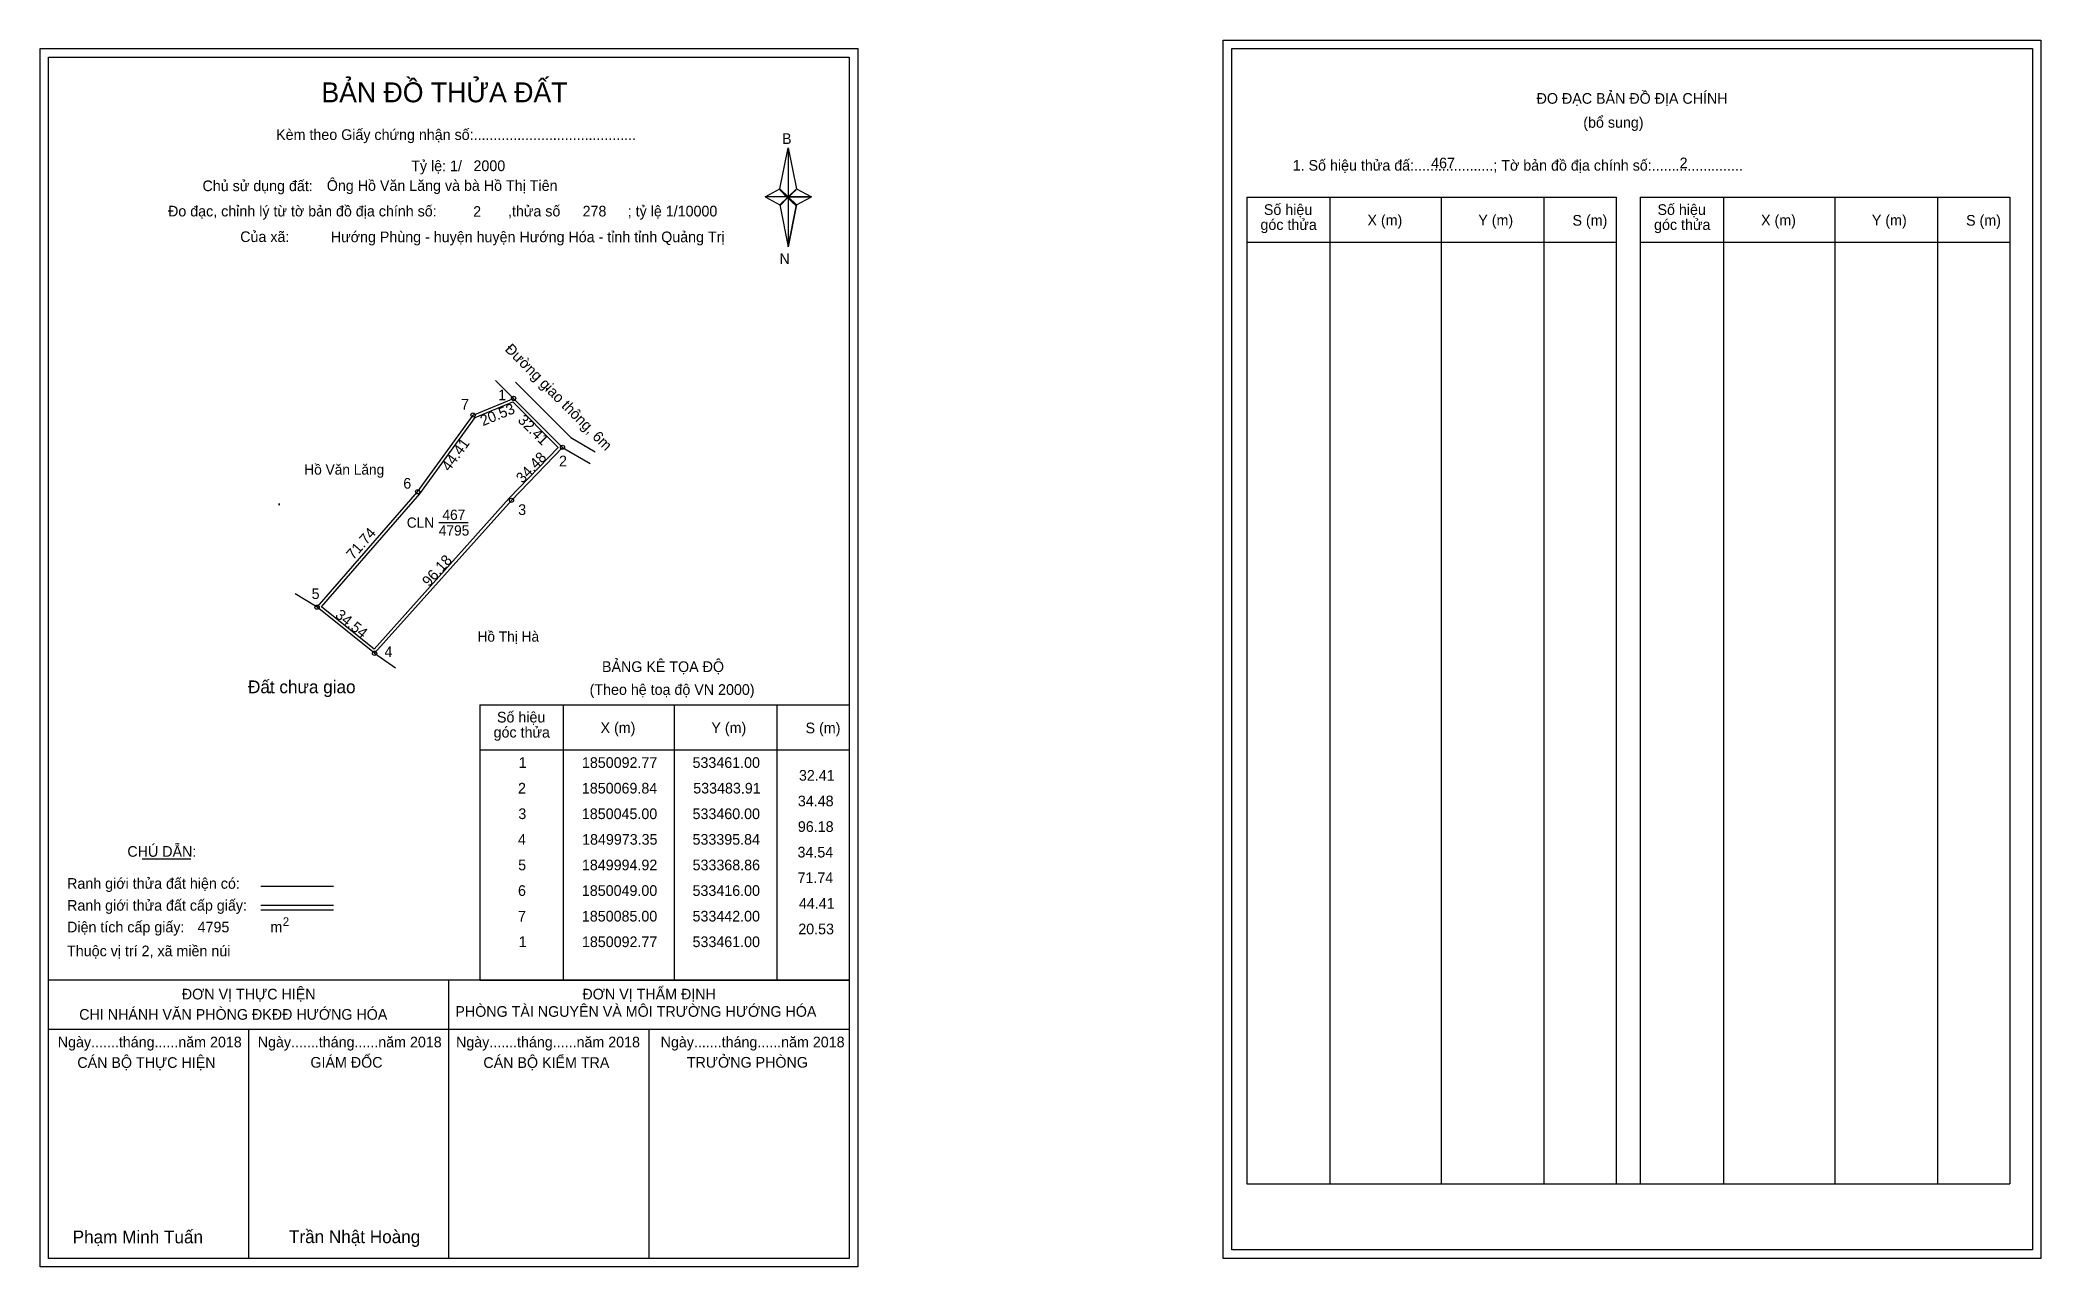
# Model space of a CAD drawing. Extents: x 533239 to 534177, y 1849686 to 1850261.
import ezdxf

# ---------------------------------------------------------------- set-up
doc = ezdxf.new("R2010")
doc.units = 0
for name, color, linetype in [('Level 1', 7, 'Continuous'), ('Level 10', 7, 'Continuous'), ('Level 11', 7, 'Continuous'), ('Level 13', 7, 'Continuous'), ('Level 27', 7, 'Continuous'), ('Level 3', 7, 'Continuous'), ('Level 36', 7, 'Continuous'), ('Level 49', 7, 'Continuous'), ('Level 53', 7, 'Continuous'), ('Level 55', 7, 'Continuous'), ('Level 6', 7, 'Continuous'), ('Level 60', 7, 'Continuous'), ('Level 63', 7, 'Continuous'), ('Level 9', 7, 'Continuous')]:
    doc.layers.add(name, color=color, linetype=linetype)

msp = doc.modelspace()

# ---------------------------------------------------------------- linework, layer by layer
at = {"layer": 'Level 1'}
for p, q in [((533242.98, 1850252.79), (533242.98, 1850252.79)), ((533797.62, 1850256.79), (533797.62, 1850256.79)), ((533585.82, 1850191.02), (533589.76, 1850210.3)), ((533589.76, 1850210.3), (533589.76, 1850187.25)), ((533589.76, 1850210.3), (533593.69, 1850191.02)), ((533578.93, 1850187.25), (533585.82, 1850191.02)), ((533585.82, 1850191.02), (533589.76, 1850187.25)), ((533589.46, 1850186.82), (533585.82, 1850190.58)), ((533589.76, 1850187.25), (533585.82, 1850183.57)), ((533589.46, 1850186.82), (533585.82, 1850183.13)), ((533585.82, 1850183.13), (533589.46, 1850186.82)), ((533585.82, 1850183.57), (533589.76, 1850163.85)), ((533593.4, 1850190.58), (533589.46, 1850186.82)), ((533589.46, 1850186.82), (533593.4, 1850190.58)), ((533593.4, 1850183.13), (533589.46, 1850186.82)), ((533593.69, 1850191.02), (533589.76, 1850187.25)), ((533589.76, 1850187.25), (533589.76, 1850163.85)), ((533589.76, 1850187.25), (533600.58, 1850187.25)), ((533589.76, 1850187.25), (533593.69, 1850183.57)), ((533593.69, 1850183.57), (533589.76, 1850163.85)), ((533593.69, 1850183.57), (533600.58, 1850187.25)), ((533804.69, 1850187.08), (533977.89, 1850187.08)), ((533843.87, 1849724.55), (533843.87, 1850187.08)), ((533896.01, 1849724.55), (533896.01, 1850187.08)), ((533943.96, 1850187.08), (533943.96, 1849724.55)), ((533977.89, 1850187.08), (533977.89, 1849724.55)), ((533989.2, 1850187.08), (534162.41, 1850187.08)), ((534028.38, 1849724.55), (534028.38, 1850187.08)), ((534080.53, 1849724.55), (534080.53, 1850187.08)), ((534128.47, 1850187.08), (534128.47, 1849724.55)), ((534162.41, 1850187.08), (534162.41, 1849724.55)), ((533804.69, 1850166.02), (533977.89, 1850166.02)), ((533989.2, 1850166.02), (534162.41, 1850166.02)), ((533445.17, 1849949.13), (533618.37, 1849949.13)), ((533484.35, 1849820.08), (533484.35, 1849949.13)), ((533536.49, 1849820.08), (533536.49, 1849949.13)), ((533584.43, 1849949.13), (533584.43, 1849820.08)), ((533445.17, 1849928.08), (533618.37, 1849928.08)), ((533286.81, 1849876.92), (533309.62, 1849876.92)), ((533342.54, 1849864.11), (533376.57, 1849864.11)), ((533342.54, 1849855.21), (533376.57, 1849855.21)), ((533342.54, 1849853.02), (533376.57, 1849853.02)), ((533456.63, 1849820.08), (533242.97, 1849820.08)), ((533618.37, 1849820.08), (533408.69, 1849820.08)), ((533430.67, 1849689.64), (533430.67, 1849820.08)), ((533445.17, 1849820.08), (533618.37, 1849820.08)), ((533618.37, 1849796.98), (533242.97, 1849796.98)), ((533336.82, 1849689.64), (533336.82, 1849796.98)), ((533524.52, 1849689.64), (533524.52, 1849796.98)), ((533804.69, 1849724.55), (534162.41, 1849724.55)), ((533618.37, 1849689.64), (533618.37, 1849689.64)), ((534173.02, 1849693.64), (534173.02, 1849693.64))]:
    msp.add_line(p, q, dxfattribs=at)
for points in [[(533585.82, 1850191.02), (533589.76, 1850210.3), (533589.76, 1850187.25)], [(533578.93, 1850187.25), (533585.82, 1850183.57), (533589.76, 1850187.25)], [(533589.76, 1850187.25), (533593.69, 1850191.02), (533600.58, 1850187.25)], [(533589.76, 1850187.25), (533589.76, 1850163.85), (533593.69, 1850183.57)]]:
    msp.add_lwpolyline(points, close=True, dxfattribs=at)
at = {"layer": 'Level 10'}
for p, q in [((533461.86, 1850100.38), (533487.85, 1850074.4)), ((533487.85, 1850074.4), (533499.19, 1850067.78))]:
    msp.add_line(p, q, dxfattribs=at)
for points in [[(533461, 1850092.77), (533483.91, 1850069.84), (533460, 1850045), (533395.84, 1849973.35), (533368.86, 1849994.92), (533416, 1850049), (533442, 1850085)], [(533460.67, 1850091.12), (533481.95, 1850069.82), (533458.97, 1850045.95), (533395.68, 1849975.27), (533370.88, 1849995.1), (533417.1, 1850048.13), (533442.9, 1850083.86)]]:
    msp.add_lwpolyline(points, close=True, dxfattribs=at)
at = {"layer": 'Level 11'}
for centre in [(533461, 1850092.77), (533461, 1850092.77), (533442, 1850085), (533483.91, 1850069.84), (533416, 1850049), (533460, 1850045), (533368.86, 1849994.92), (533395.84, 1849973.35)]:
    msp.add_circle(centre, 1, dxfattribs=at)
at = {"layer": 'Level 27'}
for p, q in [((533461, 1850092.77), (533452.51, 1850101.26)), ((533483.91, 1850069.84), (533496.81, 1850062.22)), ((533368.86, 1849994.92), (533358.66, 1850001.24)), ((533395.84, 1849973.35), (533405.64, 1849966.42))]:
    msp.add_line(p, q, dxfattribs=at)
at = {"layer": 'Level 3'}
for p, q in [((533804.69, 1850187.08), (533804.69, 1849724.55)), ((533989.2, 1850187.08), (533989.2, 1849724.55)), ((533445.17, 1849949.13), (533445.17, 1849820.08))]:
    msp.add_line(p, q, dxfattribs=at)
at = {"layer": 'Level 63'}
for points in [[(533793.63, 1850260.79), (534177.03, 1850260.79), (534177.03, 1849689.64), (533793.63, 1849689.64)], [(533238.97, 1850256.79), (533622.37, 1850256.79), (533622.37, 1849685.64), (533238.97, 1849685.64)], [(533242.97, 1850252.79), (533618.37, 1850252.79), (533618.37, 1849689.64), (533242.97, 1849689.64)], [(533797.63, 1850256.79), (534173.03, 1850256.79), (534173.03, 1849693.64), (533797.63, 1849693.64)]]:
    msp.add_lwpolyline(points, close=True, dxfattribs=at)
at = {"layer": 'Level 9'}
msp.add_line((533425.94, 1850034.57), (533439.67, 1850034.57), dxfattribs=at)

# ---------------------------------------------------------------- texts
at = {"layer": 'Level 1'}
for s, height, p in [('BẢN ĐỒ THỬA ĐẤT', 9.3313, (533370.91, 1850231.6)), ('ĐO ĐẠC BẢN ĐỒ ĐỊA CHÍNH', 5, (533940.58, 1850230.91)), ('(bổ sung)', 5, (533962.46, 1850219.67)), ('Kèm theo Giấy chứng nhận số:.........................................', 5, (533349.67, 1850213.94)), ('B', 5, (533586.84, 1850212.06)), ('1. Số hiệu thửa đấ:....................; Tờ bản đồ địa chính số:.......................', 5, (533826.24, 1850199.55)), ('Chủ sử dụng đất:', 5, (533315.15, 1850189.95)), ('Đo đạc, chỉnh lý từ tờ bản đồ địa chính số:                  ,thửa số                 ; tỷ lệ 1/10000', 5, (533298.99, 1850178.09)), ('Số hiệu', 5, (533812.72, 1850178.81)), ('Số hiệu', 5, (533997.24, 1850178.81)), ('góc thửa', 5, (533811.13, 1850171.75)), ('X (m)', 5, (533861.28, 1850173.86)), ('Y (m)', 5, (533913.24, 1850173.86)), ('S (m)', 5, (533957.39, 1850173.76)), ('góc thửa', 5, (533995.65, 1850171.75)), ('X (m)', 5, (534045.8, 1850173.86)), ('Y (m)', 5, (534097.75, 1850173.86)), ('S (m)', 5, (534141.91, 1850173.76)), ('Của xã:', 5, (533332.83, 1850166.09)), ('N', 5, (533585.64, 1850155.72)), ('BẢNG KÊ TỌA ĐỘ', 5, (533502.43, 1849964.54)), ('(Theo hệ toạ độ VN 2000)', 5, (533496.63, 1849953.82)), ('góc thửa', 5, (533451.61, 1849933.81)), ('Số hiệu', 5, (533453.2, 1849940.87)), ('X (m)', 5, (533501.76, 1849935.92)), ('Y (m)', 5, (533553.71, 1849935.92)), ('S (m)', 5, (533597.87, 1849935.82)), ('CHÚ DẪN:', 5, (533279.93, 1849877.93)), ('Ranh giới thửa đất hiện có:', 5, (533251.67, 1849862.93)), ('Ranh giới thửa đất cấp giấy:', 5, (533251.67, 1849852.65)), ('Diện tích cấp giấy:', 5, (533251.67, 1849842.49)), ('m', 5, (533346.98, 1849842.53)), ('2', 4, (533352.78, 1849845.55)), ('Thuộc vị trí 2, xã miền núi', 5, (533251.67, 1849831.29)), ('ĐƠN VỊ THỰC HIỆN', 5, (533305.44, 1849811.05)), ('ĐƠN VỊ THẨM ĐỊNH', 5, (533493.25, 1849811.05)), ('PHÒNG TÀI NGUYÊN VÀ MÔI TRƯỜNG HƯỚNG HÓA', 5, (533433.7, 1849802.91)), ('CHI NHÁNH VĂN PHÒNG ĐKĐĐ HƯỚNG HÓA', 5, (533257.36, 1849801.53)), ('Ngày.......tháng......năm 2018', 5, (533247.31, 1849788.58)), ('Ngày.......tháng......năm 2018', 5, (533341.05, 1849788.58)), ('Ngày.......tháng......năm 2018', 5, (533434, 1849788.58)), ('Ngày.......tháng......năm 2018', 5, (533529.92, 1849788.58)), ('CÁN BỘ THỰC HIỆN', 5, (533256.47, 1849778.95)), ('GIÁM ĐỐC', 5, (533365.74, 1849779.07)), ('CÁN BỘ KIỂM TRA', 5, (533446.82, 1849778.95)), ('TRƯỞNG PHÒNG', 5, (533542.2, 1849779.07)), ('Phạm Minh Tuấn', 6, (533254.29, 1849696.72)), ('Trần Nhật Hoàng', 6, (533355.68, 1849696.82))]:
    msp.add_text(s, height=height, dxfattribs=at).set_placement(p)
at = {"layer": 'Level 11'}
msp.add_text('Tỷ lệ: 1/', height=5, dxfattribs=at).set_placement((533412.99, 1850199.31))
at = {"layer": 'Level 13'}
for s, p in [('CLN', (533410.91, 1850032.17)), ('4795', (533425.94, 1850028.49)), ('467', (533427.64, 1850035.85))]:
    msp.add_text(s, height=4.8, dxfattribs=at).set_placement(p)
at = {"layer": 'Level 36'}
for p in [(533475.47, 1850096.68), (533349.92, 1850042.61), (533345.74, 1849954.58)]:
    msp.add_text('.', height=6, dxfattribs=at).set_placement(p)
at = {"layer": 'Level 49'}
for s, rotation, p in [('Đường giao thông, 6m', 314.975, (533456.61, 1850115.46)), ('20.53', 22.24198, (533446.59, 1850079.75)), ('32.41', 314.975, (533462.59, 1850082.24)), ('44.41', 54.16235, (533430.88, 1850058.22)), ('34.48', 46.09289, (533465.19, 1850052.69)), ('71.74', 48.92226, (533385.85, 1850016.84)), ('96.18', 48.1567, (533421.33, 1850004.21)), ('34.54', 321.35832, (533376.96, 1849990.49))]:
    msp.add_text(s, height=5, rotation=rotation, dxfattribs=at).set_placement(p)
at = {"layer": 'Level 53'}
for s, p in [('1', (533463.36, 1849919.58)), ('1850092.77', (533493.03, 1849919.58)), ('533461.00', (533544.89, 1849919.58)), ('2', (533463.06, 1849907.58)), ('1850069.84', (533493, 1849907.58)), ('533483.91', (533545.21, 1849907.58)), ('32.41', (533594.74, 1849913.58)), ('34.48', (533594.26, 1849901.58)), ('3', (533463.22, 1849895.58)), ('1850045.00', (533493, 1849895.58)), ('533460.00', (533544.89, 1849895.58)), ('96.18', (533594.26, 1849889.58)), ('4', (533463.04, 1849883.58)), ('1849973.35', (533493.11, 1849883.58)), ('533395.84', (533544.88, 1849883.58)), ('5', (533463.15, 1849871.58)), ('1849994.92', (533493.02, 1849871.58)), ('533368.86', (533544.9, 1849871.58)), ('34.54', (533594.09, 1849877.58)), ('6', (533463.05, 1849859.58)), ('1850049.00', (533493, 1849859.58)), ('533416.00', (533544.89, 1849859.58)), ('71.74', (533594.09, 1849865.58)), ('44.41', (533594.74, 1849853.58)), ('7', (533463.07, 1849847.58)), ('1850085.00', (533493, 1849847.58)), ('533442.00', (533544.89, 1849847.58)), ('20.53', (533594.45, 1849841.58)), ('1', (533463.36, 1849835.58)), ('1850092.77', (533493.03, 1849835.58)), ('533461.00', (533544.89, 1849835.58))]:
    msp.add_text(s, height=5, dxfattribs=at).set_placement(p)
at = {"layer": 'Level 55'}
for s, height, p in [('1', 0.8, (533460.78, 1850092.77)), ('0', 0.22, (533460.92, 1850092.55)), ('0', 0.22, (533460.92, 1850092.55)), ('0', 0.22, (533460.92, 1850092.55)), ('7', 0.8, (533441.73, 1850085)), ('0', 0.22, (533441.92, 1850084.78)), ('0', 0.22, (533441.92, 1850084.78)), ('2', 0.8, (533483.64, 1850069.84)), ('470', 0.22, (533483.67, 1850069.62)), ('0', 0.22, (533483.83, 1850069.62)), ('6', 0.8, (533415.73, 1850049)), ('0', 0.22, (533415.92, 1850048.78)), ('0', 0.22, (533415.92, 1850048.78)), ('470', 0.22, (533459.76, 1850044.78)), ('3', 0.8, (533459.75, 1850045)), ('5', 0.8, (533368.6, 1849994.92)), ('0', 0.22, (533368.78, 1849994.7)), ('0', 0.22, (533368.78, 1849994.7)), ('0', 0.22, (533368.78, 1849994.7)), ('0', 0.22, (533368.78, 1849994.7)), ('4', 0.8, (533395.56, 1849973.35)), ('470', 0.22, (533395.6, 1849973.13)), ('0', 0.22, (533395.76, 1849973.13)), ('0', 0.22, (533395.76, 1849973.13))]:
    msp.add_text(s, height=height, dxfattribs=at).set_placement(p)
at = {"layer": 'Level 6'}
for s, p in [('2000', (533442.18, 1850199.35)), ('467', (533891.14, 1850200.63)), ('2', (534007.63, 1850200.67)), ('Ông Hồ Văn Lăng và bà Hồ Thị Tiên', (533373.42, 1850190.09)), ('278', (533493.34, 1850178.07)), ('2', (533442.02, 1850177.91)), (' Hướng Phùng - huyện huyện Hướng Hóa - tỉnh tỉnh Quảng Trị', (533373.45, 1850166.01)), ('4795', (533312.86, 1849842.5))]:
    msp.add_text(s, height=5, dxfattribs=at).set_placement(p)
at = {"layer": 'Level 60'}
for s, height, p in [('Hồ Văn Lăng', 4.8, (533362.86, 1850057.04)), ('Hồ Thị Hà', 4.8, (533444.06, 1849978.76)), ('Đất chưa giao', 6, (533336.48, 1849954.58))]:
    msp.add_text(s, height=height, dxfattribs=at).set_placement(p)
at = {"layer": 'Level 9'}
for s, p in [('7', (533436.36, 1850087.53)), ('1', (533453.79, 1850091.95)), ('2', (533482.28, 1850060.94)), ('6', (533409.28, 1850050.48)), ('3', (533463.15, 1850038.15)), ('5', (533366.3, 1849998.75)), ('4', (533400.48, 1849971.57))]:
    msp.add_text(s, height=5, dxfattribs=at).set_placement(p)

doc.saveas('drawing.dxf')
